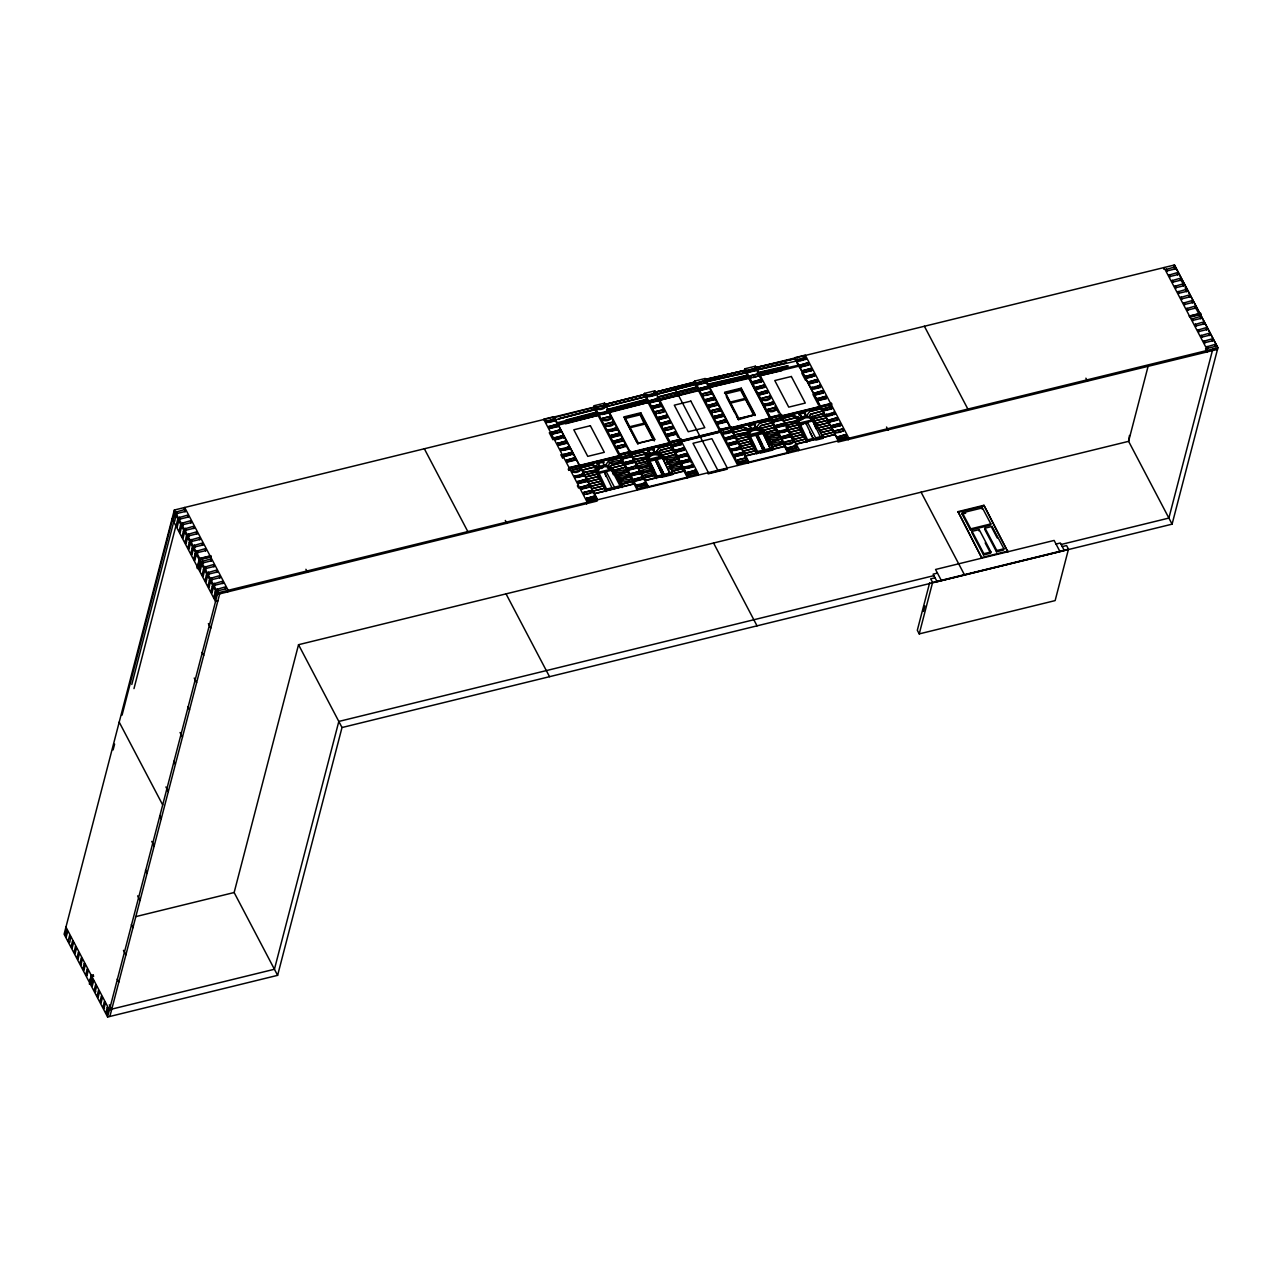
<?xml version="1.0" encoding="UTF-8"?>
<svg xmlns="http://www.w3.org/2000/svg" width="1282" height="1282" viewBox="0 0 1282 1282"><rect width="100%" height="100%" fill="white"/><g stroke="black" fill="none" stroke-linecap="round" stroke-linejoin="round"><path stroke-width="1.5" d="M1129.458 435.479L1128.609 441.328L1172.085 524.162L342.006 727.535L277.617 975.346L107.608 1017.011L64.1 934.193L174.32 510.028L594.912 406.971M606.098 490.846L596.659 472.866L596.899 469.725L583.118 472.593L596.819 470.061C607.764 455.671 620.039 476.231 622.315 486.551L622.042 487.593M672.633 473.939C670.47 463.507 658.355 442.611 647.234 457.113L633.532 459.629L647.314 456.761L647.073 459.901L656.512 477.882M648.548 459.244C649.013 453.043 658.115 452.065 661.672 456.168L661.4 457.225C658.195 453.716 651.224 453.828 648.804 458.155L648.948 459.293L661.672 456.168M807.083 441.601L797.644 423.621L797.885 420.48L784.103 423.364L797.805 420.833L798.67 419.182M113.104 749.922L114.611 744.121M122.078 715.1L172.397 519.723M131.806 684.46L173.663 521.966M133.985 688.61L175.842 526.117M174.224 521.389L173.278 519.563L174.624 514.338L175.586 516.165L174.801 521.245M176.531 511.919L184.287 509.643L185.137 511.855M177.493 513.729L176.628 511.518M69.212 942.494L68.25 940.668L69.613 935.443L70.574 937.27L69.789 942.35M179.464 517.495L187.22 515.236L188.085 517.447M180.425 519.322L179.576 517.111M184.287 509.05L184.688 507.48L210.248 556.18L199.88 558.712L199.479 560.875L199.559 559.93M182.397 523.088L190.153 520.829L191.018 523.04M183.358 524.915L182.509 522.703M185.345 528.681L193.101 526.405L193.951 528.633M186.291 530.508L185.441 528.296M77.064 957.43L78.41 952.206L79.372 954.032L78.01 959.257L77.641 957.301M188.278 534.274L196.034 531.998L196.883 534.225M189.223 536.1L188.374 533.873M191.21 539.866L198.966 537.591L199.816 539.818M80.958 964.849L82.304 959.625L81.359 957.798L79.997 963.022L81.535 964.705M192.172 541.693L191.306 539.466M194.143 545.459L201.899 543.183L202.748 545.395M195.104 547.27L194.239 545.058M85.862 974.208L87.224 968.984L88.186 970.811L86.823 976.035L86.439 974.064M197.075 551.036L204.832 548.776L205.697 550.988M198.037 552.863L197.172 550.651M91.102 975.554L89.5 984.175L91.102 975.554L93.394 974.993M197.46 568.663L199.896 559.321L211.29 556.516L210.857 555.699L199.463 558.487L197.027 567.83L199.752 568.102M89.676 982.861L91.519 975.794L65.959 927.094M199.479 560.282L197.636 567.349L172.076 518.665M90.109 983.695L91.951 976.612L93.73 976.179M217.844 600.938L215.552 601.498L198.069 568.182L200.312 559.545L210.681 556.997L228.18 590.313L227.763 591.867M91.262 984.496L92.624 979.272L93.586 981.083L92.224 986.323L91.839 984.352M202.476 561.324L210.232 559.064L211.081 561.276M203.437 563.151L202.572 560.939M95.156 991.899L96.519 986.675L95.557 984.848L94.195 990.089L95.733 991.771L94.772 989.944M205.408 566.916L213.165 564.641L214.03 566.868M206.37 568.743L205.521 566.516M210.681 556.997L210.889 558.087M97.128 995.665L98.49 990.441L99.451 992.268L98.089 997.492L97.704 995.537M208.341 572.509L216.097 570.234L216.962 572.461M209.303 574.336L208.453 572.109M100.06 1001.258L101.422 996.034L102.384 997.861L101.022 1003.085L100.637 1001.114M211.274 578.102L219.03 575.826L219.895 578.054M212.235 579.929L211.386 577.701M103.954 1008.678L105.316 1003.453L104.355 1001.627L103.009 1006.851L104.531 1008.533M214.222 583.695L221.978 581.419L222.828 583.63M215.168 585.505L214.318 583.294M217.155 589.271L224.911 587.012L225.76 589.223M107.576 1017.011L217.796 592.845L174.32 510.028M218.116 591.098L217.251 588.887M109.883 1016.45L219.687 593.854M277.617 975.346L234.141 892.528L298.53 644.702L341.829 727.182M545.972 420.704C547.366 420.945 542.414 425.64 553.632 418.829L554.481 421.041L553.632 418.829M548.808 426.682L556.564 424.422L557.414 426.634L549.77 428.508L548.808 426.682L556.564 424.422M549.77 428.508L548.904 426.297M551.741 432.274L559.497 430.015L560.346 432.226L552.702 434.101L551.741 432.274L559.497 430.015M552.702 434.101L551.837 431.89M561.372 438.284L555.635 439.694L554.673 437.867L562.429 435.608L563.295 437.819L562.429 435.608M555.635 439.694L554.785 437.483M557.606 443.46L565.362 441.184L566.227 443.412L558.567 445.287L557.606 443.46L565.362 441.184M558.567 445.287L557.718 443.059M560.651 448.652C562.029 448.892 557.093 453.588 568.295 446.777L569.16 449.004L563.423 450.399M570.186 455.062L564.433 456.472L563.487 454.645L571.243 452.37L572.092 454.597L571.243 452.37M564.433 456.472L563.583 454.245M569.16 449.004L568.295 446.777M566.42 460.238L574.176 457.962L575.025 460.174L567.381 462.049L566.42 460.238L574.176 457.962M567.381 462.049L566.516 459.837M568.295 469.597L568.791 467.674L580.201 464.885L580.538 466.055L580.201 464.885M568.727 470.414L568.791 467.674M569.272 470.206L569.657 468.731L619.895 456.424L619.462 455.591L569.224 467.898L543.664 419.214L554.032 416.682L597.508 499.499L597.108 501.054L217.395 594.415L173.919 511.582M571.916 470.125L579.576 468.25L571.916 470.125C571.628 474.709 583.422 471.824 579.576 468.25M574.849 475.718C576.243 475.942 571.307 480.638 582.509 473.827L583.358 476.055L582.509 473.827M669.797 442.979L620.216 455.206L637.699 488.522L637.298 490.077L593.806 407.259L594.223 405.689L604.591 403.157L630.151 451.841L619.783 454.389L619.382 456.552L618.95 455.719L619.35 454.148L630.76 451.36L630.263 453.876L630.584 452.658L648.067 485.974L647.666 487.529M579.272 466.568L579.592 465.366M579.704 467.401L580.025 466.183M596.531 407.179L604.191 405.304L596.531 407.179C596.242 411.778 608.037 408.894 604.191 405.304M577.685 481.695L585.441 479.42L586.291 481.647L578.647 483.522L577.685 481.695L585.441 479.42M578.647 483.522L577.781 481.295M599.463 412.772C600.857 413.012 595.922 417.708 607.123 410.897L607.972 413.125L602.236 414.519M580.618 487.288L588.374 485.013L589.223 487.24L581.579 489.115L580.618 487.288L588.374 485.013M581.579 489.115L580.714 486.888M604.191 404.711L604.591 403.157M602.396 418.365L610.056 416.49L602.396 418.365C602.123 422.964 613.918 420.063 610.056 416.49M583.663 492.48L591.306 490.605L583.663 492.48L584.512 494.692M592.524 464.981L599.591 467.193L592.524 464.981L580.65 467.898L592.621 464.645M607.972 413.125L607.123 410.897M593.758 467.337L597.797 468.587L593.758 467.337L581.884 470.254L593.854 466.985M605.344 423.957L612.988 422.082L605.344 423.957C605.056 428.557 616.85 425.656 612.988 422.082M586.483 498.458L594.239 496.198L595.104 498.41L587.444 500.284L586.483 498.458L594.239 496.198M586.643 503.938L587.14 502.031L569.657 468.731M587.444 500.284L586.595 498.073M597.396 464.485L596.611 461.584L597.396 464.485L598.357 463.443C599.495 469.068 606.322 468.331 602.989 462.305M596.226 472.048L584.352 474.949L596.322 471.696M596.499 471.455L605.921 491.551M596.467 473.555L596.739 472.513M608.277 429.55C609.655 429.774 604.719 434.486 615.921 427.675L616.786 429.887L615.921 427.675M591.306 490.605L592.172 492.817L591.21 491.006M597.604 468.779L598.902 467.289M598.261 473.298C597.364 466.488 607.444 464.581 611.258 469.132L598.534 472.257M598.806 474.356L599.079 473.314L604.431 472L612.347 488.65M603.742 462.065L603.502 462.978L602.7 460.094L603.742 462.065L597.636 463.555M611.113 435.527L618.869 433.268L619.719 435.479L612.059 437.354L611.113 435.527L618.869 433.268M612.059 437.354L611.21 435.143M605.328 465.462L608.742 460.687L620.616 457.786C628.18 464.965 590.329 464.34 621.85 460.126M604.431 472L605.985 476.519M598.822 467.642L606.354 465.462M608.742 460.687L620.616 457.786M614.046 441.12L621.802 438.845L622.651 441.072L614.991 442.947L614.046 441.12L621.802 438.845M605.937 472.609L606.21 471.568L611.802 470.19L620.007 485.798L614.399 487.176L614.126 488.218M608.021 465.767L609.976 463.042M614.991 442.947L614.142 440.72M610.152 466.472L612.78 468.908L622.219 486.904M611.21 465.398L623.084 462.482L611.21 465.398L610.056 466.824L606.258 465.815M624.222 416.826L623.981 417.708L640.551 413.653L654.493 440.223L654.733 439.341L640.776 412.772L624.222 416.826L637.939 444.277M617.075 446.312L624.735 444.437L617.075 446.312L617.94 448.54M612.251 467.962L624.318 464.837L623.084 462.482M611.802 470.19L613.357 474.709M612.443 467.738L624.318 464.837M607.011 489.964L599.079 473.314M612.604 469.613L612.876 468.555M620.216 455.206L619.815 456.761L579.929 466.536M622.379 456.985L630.135 454.725L630.984 456.937L623.324 458.812L622.379 456.985L630.135 454.725M624.735 444.437L625.584 446.665L624.622 444.838M623.324 458.812L622.475 456.6M625.312 462.578L633.068 460.318L633.917 462.53L626.273 464.405L625.312 462.578L633.068 460.318M626.273 464.405L625.408 462.193M644.061 394.936L644.461 393.382L654.83 390.85L680.389 439.534L680.518 441.569L720.388 431.794L719.955 430.976L680.085 440.736M625.552 467.177L613.581 470.446L625.552 467.177C633.116 474.372 595.265 473.747 626.786 469.533M630.359 452.931L630.76 451.36M640.776 412.772L640.359 414.358L647.795 428.541M646.785 394.872C648.163 395.112 643.227 399.808 654.429 392.997L655.294 395.209L649.541 396.619M628.244 468.17L636 465.911L636.85 468.122L629.206 469.997L628.244 468.17L636 465.911M628.02 471.888L616.049 475.141L628.02 471.888C635.584 479.083 597.732 478.442 629.254 474.244M629.206 469.997L628.34 467.786M649.605 400.849L657.362 398.59L658.227 400.801L650.567 402.676L649.605 400.849L657.362 398.59M630.488 476.583L618.517 479.837L630.488 476.583C638.051 483.779 600.2 483.154 631.722 478.939M631.177 473.763L638.933 471.488L639.798 473.715L632.138 475.59L631.177 473.763L638.933 471.488M644.301 423.829L640.135 414.839L625.408 418.445L629.75 426.73L644.493 423.108M650.567 402.676L649.718 400.465M632.138 475.59L631.289 473.362M655.294 395.209L654.429 392.997M655.535 394.375L695.581 383.927L695.261 381.94L654.429 392.404L654.83 390.85M636.096 463.988L647.971 461.087L636.096 463.988C637.491 472.673 664.573 456.424 637.33 466.344M632.955 481.295L620.985 484.548L632.955 481.295L634.093 483.987L594.223 493.762L634.189 483.635M652.554 406.442L660.31 404.183L661.159 406.394L653.5 408.269L652.554 406.442L660.31 404.183M634.109 479.356L641.865 477.08L642.731 479.308L635.071 481.183L634.109 479.356L641.865 477.08M653.5 408.269L652.65 406.057M635.071 481.183L634.221 478.955M638.564 468.699L650.439 465.783L638.564 468.699C639.958 477.369 667.041 461.119 639.798 471.039M642.939 452.017L650.006 454.229L642.939 452.017L631.065 454.934M644.173 454.373L648.211 455.639L644.173 454.373L632.298 457.289M655.583 411.65L663.243 409.775L655.583 411.65L656.432 413.862M637.154 484.548C638.532 484.788 633.596 489.484 644.798 482.673L645.663 484.9L639.926 486.295M641.032 473.395L652.907 470.478L641.032 473.395C642.426 482.08 669.508 465.831 642.266 475.75M647.811 451.52L647.025 448.62L647.811 451.52L648.772 450.479C649.91 456.104 656.737 455.366 653.403 449.341L654.028 454.036M646.641 459.084L634.766 461.985L646.737 458.732M646.881 460.591L647.154 459.549L656.336 478.587M658.419 417.628L666.175 415.352L667.025 417.579L659.381 419.454L658.419 417.628L666.175 415.352M648.019 455.815L649.317 454.325M643.5 478.09L655.374 475.189L643.5 478.09L644.638 480.798L684.508 471.023L683.37 468.331L671.399 471.584L683.37 468.331M659.381 419.454L658.515 417.227M653.772 470.061L649.221 461.392L649.493 460.35L654.846 459.036L662.762 475.686L654.846 459.036M652.875 448.043L653.115 447.13L654.157 449.101L653.179 450.206M645.663 484.9L644.798 482.673M663.243 409.775L664.092 411.987L663.131 410.16M661.352 423.22L669.108 420.945L669.957 423.172L662.313 425.047L661.352 423.22L669.108 420.945M662.313 425.047L661.448 422.82M654.621 452.834L656.769 452.514M659.156 447.722L655.647 452.85L659.156 447.722L671.031 444.822L672.265 447.162L660.294 450.431L658.355 453.139L660.39 450.078L672.265 447.162M664.38 428.412L672.04 426.537L664.38 428.412L665.246 430.64M656.672 452.85L660.47 453.86L661.624 452.434L673.499 449.517L674.733 451.873L662.762 455.126M663.195 455.943L662.105 454.437M667.217 434.406L674.973 432.13L675.838 434.342L668.178 436.217L667.217 434.406L674.973 432.13M662.217 457.225L670.149 473.891L662.217 457.225L656.624 458.603L664.541 475.253L660.903 468.315M662.858 454.773L674.733 451.873M657.426 477L649.493 460.35M663.018 456.648L663.291 455.591M668.178 436.217L667.329 434.005M644.461 393.382L670.021 442.066L669.621 444.229L669.605 441.841L680.998 439.053L681.03 441.441L680.998 439.053M672.04 426.537L672.906 428.765L671.944 426.938M669.621 444.229L670.037 442.675L681.431 439.87M670.454 442.899L670.053 444.453L687.537 477.769L687.953 476.215L670.454 442.899L680.822 440.351L698.321 473.667L697.905 475.221L695.132 469.933M671.031 444.822L659.06 448.075M672.617 444.678L680.373 442.418L681.239 444.63L673.579 446.505L672.617 444.678L680.373 442.418M673.579 446.505L672.73 444.293M673.499 449.517L661.528 452.77M675.55 450.27L683.306 448.011L684.171 450.222L676.511 452.097L675.55 450.27L683.306 448.011M731.285 429.133L731.253 426.746L719.843 429.534L719.875 431.922L720.276 429.758L730.644 427.227L705.084 378.527L694.716 381.075L694.299 382.629L737.791 465.462L738.192 463.892L720.708 430.592L731.077 428.044L748.56 461.36L748.159 462.914M675.967 454.229L663.996 457.482L675.967 454.229C683.53 461.408 645.679 460.783 677.2 456.568M676.511 452.097L675.662 449.886M680.518 441.569L680.822 440.351M672.73 473.587L672.457 474.628L661.704 477.273M696.927 382.949L704.683 380.69L705.533 382.901L697.873 384.776L696.927 382.949L704.683 380.69M678.482 455.863L686.239 453.588L687.104 455.815L679.444 457.69L678.482 455.863L686.239 453.588M678.434 458.924L666.464 462.177L678.434 458.924C685.998 466.119 648.147 465.478 679.668 461.28M697.873 384.776L697.023 382.565M679.444 457.69L678.595 455.463M699.86 388.542L707.616 386.283L708.465 388.494L700.821 390.369L699.86 388.542L707.616 386.283M680.902 463.619L668.932 466.888L680.902 463.619C688.466 470.815 650.615 470.19 682.136 465.975M681.431 461.456L689.187 459.18L690.037 461.408L682.377 463.283L681.431 461.456L689.187 459.18M700.821 390.369L699.956 388.158M682.377 463.283L681.527 461.055M704.667 380.097L705.084 378.527M702.889 393.75L710.548 391.875L702.889 393.75L703.754 395.962M684.46 466.648C685.854 466.888 680.918 471.584 692.12 464.773L692.969 467.001L687.232 468.395M705.725 399.728L713.481 397.452L714.346 399.68L706.686 401.554L705.725 399.728L713.481 397.452M687.296 472.625L695.052 470.366L695.902 472.577L688.258 474.452L687.296 472.625L695.052 470.366M706.686 401.554L705.821 399.327M688.258 474.452L687.392 472.241M692.969 467.001L692.12 464.773M708.658 405.32L716.414 403.045L717.279 405.272L709.619 407.147L708.658 405.32L716.414 403.045M710.548 391.875L711.398 394.087L710.452 392.26M709.619 407.147L708.77 404.92M711.702 410.512L719.346 408.637L711.702 410.512L712.552 412.74M714.539 416.506L722.295 414.23L723.144 416.442L715.484 418.317L714.539 416.506L722.295 414.23M715.484 418.317L714.635 416.105M714.475 412.259L720.212 410.865L719.346 408.637M717.471 422.082L725.227 419.823L726.077 422.034L718.417 423.909L717.471 422.082L725.227 419.823M718.417 423.909L717.567 421.698M720.708 430.592L720.292 432.146L682.328 441.457M722.968 431.986C724.346 432.21 719.41 436.906 730.628 430.111L731.477 432.322L725.74 433.733M725.804 437.963L733.56 435.688L734.41 437.915L726.766 439.79L725.804 437.963L733.56 435.688M726.766 439.79L725.9 437.563M781.523 416.826L781.491 414.439L770.097 417.227L770.113 419.615L770.514 417.451L780.882 414.919L755.322 366.219L744.954 368.767L744.554 370.322L779.712 437.29M730.852 428.3L731.253 426.746M740.852 389.744L741.268 388.158L724.699 392.212L738.432 419.663L755.21 414.727L741.268 388.158M731.477 432.322L730.628 430.111M747.166 370.642L754.922 368.383L755.771 370.594L748.127 372.469L747.166 370.642L754.922 368.383M728.737 443.556L736.493 441.28L737.342 443.508L729.698 445.383L728.737 443.556L736.493 441.28M748.127 372.469L747.262 370.258M729.698 445.383L728.833 443.155M760.402 453.091L772.95 450.014L773.222 448.972C770.53 438.652 759.377 418.493 747.807 432.13L734.025 435.015L747.727 432.483L753.111 428.525M750.21 375.85L757.854 373.975L750.21 375.85L751.06 378.062M731.766 448.748C733.16 448.988 728.224 453.684 739.426 446.873L740.275 449.085L734.538 450.495M735.339 437.018L747.566 434.197L735.339 437.018L734.105 434.662M795.737 360.659L794.616 358.688L754.922 367.774L755.322 366.219M736.589 439.373L748.464 436.457L736.589 439.373L737.823 441.729L749.698 438.813L737.727 442.066M753.031 381.828L760.787 379.552L761.652 381.78L753.992 383.655L753.031 381.828L760.787 379.552M734.602 454.725L742.358 452.466L743.223 454.677L735.564 456.552L734.602 454.725L742.358 452.466M753.992 383.655L753.143 381.427M735.564 456.552L734.714 454.341M743.432 427.403L750.499 429.598L743.432 427.403L731.557 430.319L743.512 427.05M740.275 449.085L739.426 446.873M740.291 446.424L752.165 443.508L740.291 446.424L739.057 444.069L750.932 441.168L738.961 444.421M744.666 429.758L748.704 431.008L744.666 429.758L732.791 432.659L744.762 429.406M757.854 373.975L758.72 376.187L757.758 374.36M755.979 387.42L763.735 385.145L764.585 387.372L756.925 389.247L755.979 387.42L763.735 385.145M737.647 459.934L745.291 458.059L737.647 459.934C737.358 464.533 749.153 461.632 745.291 458.059M741.525 448.78L753.399 445.864L741.525 448.78L742.759 451.12L754.633 448.219L742.663 451.472M756.925 389.247L756.076 387.02M749.217 426.666L748.416 423.781L749.217 426.666L750.178 425.64C751.3 431.265 758.143 430.512 754.794 424.502L755.418 429.198M747.727 432.483L747.566 435.271L757.005 453.267M747.374 435.976L747.646 434.935L756.829 453.972M758.912 393.013L766.668 390.738L767.517 392.965L759.857 394.84L758.912 393.013L766.668 390.738M759.857 394.84L759.008 392.613M755.178 447.178L749.714 436.777L749.986 435.736L755.595 434.358L763.511 451.008L755.595 434.358M761.941 398.205L769.601 396.33L761.941 398.205C761.652 402.804 773.447 399.904 769.601 396.33M755.306 425.175L754.521 422.291L754.585 425.352M756.236 427.884L759.649 423.108L771.524 420.192L772.758 422.547L760.787 425.8L758.848 428.525L760.883 425.464L772.758 422.547M755.114 428.22L757.261 427.884M759.649 423.108L771.524 420.192M764.873 403.798C766.267 404.022 761.332 408.734 772.533 401.923L773.383 404.134L767.646 405.545M761.652 443.636L757.101 434.967L757.374 433.925L762.71 432.611L770.626 449.261L762.71 432.611M757.165 428.236L760.963 429.246L762.117 427.803L773.991 424.903L775.225 427.243L763.255 430.512M756.428 433.941L761.893 432.595L762.165 431.553C758.864 427.435 748.944 428.412 749.441 434.662L762.165 431.553M773.126 449.309L762.598 429.823M767.822 409.391L775.466 407.516L767.822 409.391C767.533 413.974 779.328 411.089 775.466 407.516M763.351 430.159L775.225 427.243M757.918 452.386L749.986 435.736M763.511 432.034L763.784 430.976M773.383 404.134L772.533 401.923M770.113 419.615L770.53 418.044L781.924 415.256M770.642 419.486L770.947 418.269L781.315 415.737L798.814 449.053L798.398 450.607M757.374 433.925L765.29 450.575L763.463 447.114M773.11 420.063L780.866 417.788L781.716 420.015L774.072 421.89L773.11 420.063L780.866 417.788M774.072 421.89L773.206 419.663M773.991 424.903L762.021 428.156M776.043 425.656L783.799 423.38L784.664 425.608L777.004 427.483L776.043 425.656L783.799 423.38M776.459 429.598L764.489 432.851L776.459 429.598C784.023 436.793 746.172 436.168 777.693 431.954M777.004 427.483L776.155 425.255M781.315 415.737L780.914 417.291L820.784 407.532M797.196 359.152C798.59 359.393 793.654 364.088 804.856 357.277L805.705 359.505L804.856 357.277M779.087 430.848C780.466 431.089 775.53 435.784 786.731 428.973L787.597 431.185L786.731 428.973M778.927 434.31L766.957 437.563L778.927 434.31C786.491 441.489 748.64 440.864 780.161 436.649M800.032 365.146L807.788 362.87L808.638 365.082L800.994 366.956L800.032 365.146L807.788 362.87M781.395 439.005L769.424 442.258L781.395 439.005C788.959 446.2 751.108 445.559 782.629 441.361M781.908 436.825L789.664 434.566L790.529 436.777L782.869 438.652L781.908 436.825L789.664 434.566M800.994 366.956L800.128 364.745M782.869 438.652L782.02 436.441M783.863 443.7L771.892 446.969L783.863 443.7L785.001 446.408L745.13 456.168M802.965 370.722L810.721 368.463L811.586 370.674L803.926 372.549L802.965 370.722L810.721 368.463M784.953 442.034L792.613 440.159L784.953 442.034C784.664 446.633 796.459 443.732 792.613 440.159M803.926 372.549L803.077 370.338M793.51 415.753L800.577 417.948L793.51 415.753L781.635 418.653L793.59 415.4M794.744 418.092L798.782 419.358L794.744 418.092L782.869 421.009L794.824 417.756M812.596 376.732L806.859 378.142L805.897 376.315L813.653 374.056L814.519 376.267L813.653 374.056M787.789 448.011L795.545 445.751L796.394 447.963L788.75 449.838L787.789 448.011L795.545 445.751M806.859 378.142L806.009 375.93M770.947 418.269L788.43 451.585L788.029 453.139L784.328 446.104M788.75 449.838L787.885 447.626M797.212 422.804L785.337 425.704L797.292 422.451M797.468 422.211L806.907 442.306M799.295 415.015L798.494 412.115L799.295 415.015L800.256 413.974C801.747 421.233 808.509 414.839 812.227 419.887L811.955 420.945L811.041 420.047M797.452 424.326L797.725 423.268M808.83 381.908L816.586 379.648L817.451 381.86L809.791 383.735L808.83 381.908L816.586 379.648M815.865 440.111L823.028 438.364L823.3 437.306L813.846 419.326L807.323 416.233L803.285 416.522L799.792 418.397L803.189 416.874M799.231 424.054C797.34 417.243 809.15 419.486 804.872 412.852L805.497 417.531M809.791 383.735L808.942 381.523M809.952 432.419L813.589 439.357L805.673 422.691L800.064 424.07L799.792 425.127L803.526 424.198M811.875 387.1C813.253 387.34 808.317 392.036 819.535 385.225L820.384 387.452L814.647 388.863M805.384 413.525L804.599 410.625L804.647 413.701M806.298 416.217L809.727 411.458L821.602 408.541L809.727 411.458M805.4 423.749L805.673 422.691M805.192 416.554L807.323 416.233M814.711 393.093L822.467 390.818L823.316 393.045L815.673 394.92L814.711 393.093L822.467 390.818M807.179 423.316L807.452 422.259L812.788 420.961L820.704 437.611M815.673 394.92L814.807 392.693M810.865 414.15L822.836 410.897L810.865 414.15L808.91 416.874L810.961 413.798M820.384 387.452L819.535 385.225M812.099 416.506L824.07 413.237L811.041 417.579L807.243 416.57M823.204 437.659L812.676 418.172M817.644 398.686L825.4 396.41L826.249 398.622L818.605 400.513L817.644 398.686L825.4 396.41M813.429 418.509L825.304 415.592L813.333 418.845M812.788 420.961L816.153 428.941M807.981 440.72L800.064 424.07M818.605 400.513L817.74 398.285M813.846 419.326L813.573 420.368L812.403 419.214M820.127 407.564L820.448 406.346M820.56 408.381L820.881 407.179M823.044 408.958L830.8 406.698L831.649 408.91L824.006 410.785L823.044 408.958L830.8 406.698M824.006 410.785L823.14 408.573M826.073 414.166C827.467 414.39 822.531 419.102 833.733 412.291L834.582 414.503L833.733 412.291M830.928 405.24L831.425 403.333L820.015 406.122L820.368 407.307M830.864 406.122L831.249 404.631L781.01 416.954M831.361 406.074L831.425 403.333M828.909 420.143L836.665 417.868L837.531 420.095L829.871 421.97L828.909 420.143L836.665 417.868M829.871 421.97L829.005 419.743M831.842 425.736L839.598 423.461L840.463 425.688L832.803 427.563L831.842 425.736L839.598 423.461M832.803 427.563L831.954 425.336M834.886 430.928L842.53 429.053L834.886 430.928L835.736 433.156M837.723 436.922L845.479 434.646L846.328 436.858L838.668 438.732L837.723 436.922L845.479 434.646M838.668 438.732L837.819 436.521M780.578 416.121L830.816 403.814L805.256 355.13L794.888 357.662L838.364 440.495L837.963 442.05L1217.483 349.393M842.53 429.053L843.396 431.281L842.434 429.454M848.235 439.854L848.732 437.947L831.249 404.631M929.69 582.653L917.319 630.279L919.226 633.901L1055.134 600.601L1068.483 549.177L1066.592 545.555L1062.249 546.613M923.425 611.45L924.883 605.857M919.226 633.901L932.591 582.461L930.684 578.855L935.027 577.781M957.991 511.646L981.868 558.135L957.991 511.646L983.935 505.284L1007.812 551.789L983.935 505.284M962.045 514.066L962.381 512.816L982.429 507.896L990.842 523.921L990.521 525.171L970.458 530.075L962.045 514.066L965.699 513.169M970.458 530.075L970.778 528.825L962.381 512.816M972.109 531.341L971.788 532.607L983.518 554.962L990.601 553.231L990.938 551.965L979.192 529.61L972.109 531.341L983.839 553.712L983.518 554.962M982.108 509.162L982.429 507.896M978.871 530.86L979.192 529.61M985.073 528.168L984.752 529.418L996.499 551.789L1003.582 550.042L1003.902 548.792L992.156 526.437L985.073 528.168L996.819 550.523L996.499 551.789M992.156 526.437L991.835 527.687L997.252 538.007M1163.639 269.108L1164.04 267.553L1189.6 316.237L1199.968 313.689M1166.251 269.428L1174.008 267.169L1174.873 269.38M1167.213 271.255L1166.364 269.044M1169.184 275.021L1176.94 272.745L1177.805 274.973M1170.146 276.848L1169.296 274.62M1148.239 365.755L1128.593 441.345L298.53 644.702M1174.008 266.56L1174.408 265.005L754.954 367.774M1172.133 280.614L1179.889 278.338L1180.738 280.566M1173.078 282.441L1172.229 280.213M1175.065 286.207L1182.821 283.931L1183.671 286.158M1176.027 288.033L1175.161 285.806M1177.998 291.783L1185.754 289.524L1186.603 291.735M1178.959 293.61L1178.094 291.399M1180.93 297.376L1188.686 295.116L1189.536 297.328M1181.892 299.203L1181.026 296.991M1183.863 302.969L1191.619 300.709L1192.484 302.921M1184.824 304.796L1183.975 302.584M1186.795 308.561L1194.552 306.286L1195.417 308.513M1187.757 310.388L1186.908 308.161M1192.196 318.849L1199.952 316.574L1200.817 318.801M1193.157 320.676L1192.308 318.449M1195.128 324.442L1202.885 322.167L1203.75 324.378M1196.09 326.253L1195.241 324.042M1200 316.077L1200.401 314.523L1190.033 317.055L1207.532 350.371L1207.115 351.925L1205.529 348.88M1201.026 314.042L1189.616 316.83L1189.183 316.013L1200.577 313.209L1200.096 315.725M1198.077 330.019L1205.817 327.759L1206.683 329.971M1199.023 331.846L1198.173 329.634M1201.01 335.612L1208.766 333.352L1209.615 335.564M1201.955 337.438L1201.106 335.227M1203.942 341.204L1211.698 338.945L1212.548 341.156M1204.904 343.031L1204.038 340.82M1206.875 346.797L1214.631 344.521L1215.48 346.749M1207.836 348.624L1206.971 346.396M1212.804 349.057L1168.88 518.072L1061.127 544.481M1172.085 524.162L1217.9 347.807L1174.424 264.989L1217.9 347.807L217.796 592.845M749.297 433.524C751.717 429.214 758.688 429.085 761.893 432.595M661.624 452.434L660.47 453.86L662.009 454.79M762.117 427.803L760.963 429.246L762.502 430.175M812.195 416.153L811.041 417.579L812.58 418.509M798.59 419.535L799.888 418.06M649.237 454.677L652.634 453.155M800.946 419.951L803.622 418.749M601.194 468.491L602.652 467.994M1056.015 544.049L1060.358 542.991L1064.332 550.555L937.126 581.724L933.12 574.16L937.446 573.102M553.76 417.692L594.608 407.227L597.957 413.685L598.069 415.352L565.634 423.797M645.022 394.263L604.175 404.727L645.022 394.263L645.343 396.266M654.429 392.404L695.261 381.94M558.68 418.669L594.928 409.23M558.792 418.893L595.04 409.439M605.28 406.715L646.192 396.571L646.849 399.151L606.803 409.599M554.978 419.887L595.777 409.535M646.192 396.571L605.392 406.923M696.447 384.247L655.647 394.584L695.693 384.151L697.104 386.827L657.057 397.26L697.312 387.212L698.626 388.398L698.722 390.048L658.676 400.497L658.579 398.846L698.626 388.398M565.923 420.063L596.434 412.115M596.643 412.516L556.596 422.948L558.007 425.784M557.91 424.134L597.957 413.685M648.372 400.721L647.057 399.551L607.011 410L608.325 411.169L648.372 400.721L687.713 477.112L647.843 486.888L645.439 482.32M610.328 412.323L648.484 402.388L608.597 412.147L643.74 479.099M604.591 404.599L646.208 394.407M653.98 392.516L695.693 382.292M704.459 380.145L746.076 369.953M646.673 395.273L654.333 393.398M545.876 421.105L553.52 419.23M797.1 359.553L804.759 357.678M597.492 409.006L605.152 407.131M647.731 396.699L655.39 394.824M697.985 384.392L705.629 382.517M748.223 372.084L755.883 370.21M546.933 422.531L554.577 420.656M798.157 360.979L805.817 359.104M177.589 513.345L185.249 511.47M548.744 422.451L552.574 421.522M799.968 360.899L803.798 359.97M1167.309 270.855L1174.969 268.98M599.367 413.173L607.027 411.298M709.09 387.533L748.8 378.43L747.374 375.61L707.68 384.696L709.09 387.533L748.976 377.757L788.206 452.498L748.319 462.257M598.069 415.352L558.183 425.111L597.428 499.852M600.425 414.599L608.085 412.724M650.679 402.292L658.323 400.417M658.676 400.497L698.546 390.722M700.917 389.984L708.577 388.109M751.156 377.661L758.816 375.786M752.967 377.597L756.797 376.652M549.866 428.124L557.526 426.249M801.09 366.572L808.75 364.697M180.522 518.938L188.182 517.063M1170.258 276.447L1177.902 274.572M603.357 420.192L611.017 418.317M653.612 407.884L661.256 406.009M703.85 395.561L711.51 393.686M754.104 383.254L761.748 381.379M705.661 395.497L709.491 394.552M552.798 433.717L560.458 431.842M804.022 372.165L811.682 370.29M183.47 524.53L191.114 522.655M1173.19 282.04L1180.834 280.165M724.474 393.093L741.028 389.039L754.986 415.608M554.673 437.867L562.333 435.992M805.897 376.315L813.557 374.44M606.29 425.784L613.95 423.909M656.544 413.477L664.188 411.602M706.783 401.154L714.443 399.279M757.037 388.847L764.681 386.972M658.355 413.397L662.185 412.451M555.731 439.293L563.391 437.418M806.971 377.757L814.615 375.882M186.403 530.107L194.047 528.232M1176.123 287.633L1183.767 285.758M608.165 429.935L615.825 428.06M609.238 431.377L616.882 429.502M659.477 419.054L667.137 417.179M709.715 406.747L717.375 404.872M759.97 394.439L767.614 392.564M611.049 431.297L614.863 430.351M558.664 444.886L566.323 443.011M809.904 383.334L817.547 381.459M189.335 535.7L196.979 533.825M1179.055 293.225L1186.715 291.351M560.538 449.053L568.198 447.178M811.778 387.501L819.422 385.626M612.171 436.954L619.815 435.079M662.409 424.646L670.069 422.772M712.664 412.339L720.308 410.464M762.902 400.032L770.562 398.157M561.612 450.479L569.256 448.604M812.836 388.927L820.48 387.052M192.268 541.292L199.928 539.418M1181.988 298.818L1189.648 296.943M764.777 404.183L772.437 402.308M563.487 454.645L571.131 452.77M615.104 442.546L622.748 440.671M665.342 430.239L673.002 428.364M715.596 417.932L723.24 416.057M765.835 405.625L773.495 403.75M667.153 430.159L670.983 429.23M564.545 456.072L572.189 454.197M815.769 394.519L823.429 392.645M195.201 546.885L202.86 545.01M1184.921 304.411L1192.581 302.536M618.036 448.139L625.696 446.264M668.275 435.832L675.935 433.957M718.529 423.525L726.173 421.65M768.767 411.218L776.427 409.343M638.164 443.396L654.733 439.341M738.656 418.781L755.21 414.727M619.847 448.059L623.677 447.13M567.477 461.664L575.137 459.789M818.701 400.112L826.361 398.237M198.133 552.478L205.793 550.603M1187.853 309.988L1195.513 308.113M670.021 442.066L680.389 439.534M669.877 442.627L630.007 452.402L630.44 453.219L670.31 443.46L669.605 441.841M730.5 427.787L770.37 418.012M631.193 452.177L619.783 454.982L619.35 454.148M731.685 427.563L720.276 430.367L719.843 429.534M732.31 427.659L770.274 418.365M579.496 465.703L619.382 455.943M719.859 431.313L679.989 441.088L680.422 441.921M730.932 428.605L770.803 418.829L770.097 417.227M780.482 416.474L820.352 406.698M569.224 468.507L580.634 465.703M630.343 453.572L649.83 448.796M653.131 447.995L670.23 443.796M730.836 428.957L770.706 419.182M820.448 406.955L831.858 404.15M643.035 451.681L631.161 454.581L632.395 456.937L644.269 454.036M648.051 450.591L654.157 449.101M722.872 432.371L730.516 430.496M749.457 425.752L755.547 424.262M799.535 414.086L805.625 412.596M623.437 458.427L631.081 456.552M673.675 446.12L681.335 444.245M723.929 433.797L731.573 431.922M774.168 421.49L781.828 419.615M572.878 471.952L580.522 470.077M824.102 410.4L831.762 408.525M203.534 562.75L211.193 560.875M1193.254 320.276L1200.913 318.401M651.625 454.068L654.189 453.427M753.015 429.214L755.579 428.589M601.21 467.017L603.774 466.392M803.093 417.563L805.657 416.938M198.069 568.182L199.848 567.75M574.753 476.103L582.397 474.228M825.977 414.551L833.637 412.676M626.369 464.02L634.029 462.145M676.608 451.697L684.268 449.822M726.862 439.389L734.522 437.515M777.1 427.082L784.76 425.207M575.81 477.529L583.47 475.654M827.034 415.977L834.694 414.102M206.466 568.343L214.126 566.468M577.621 477.465L581.451 476.519M799.503 423.012L812.227 419.887M828.845 415.913L832.675 414.967M1196.202 325.868L1203.846 323.993M749.169 435.72L752.79 434.822M649.221 461.392L654.573 460.094M656.352 459.645L661.945 458.283M749.714 436.777L755.322 435.399M757.101 434.967L762.437 433.653M778.975 431.249L786.635 429.374M629.302 469.597L636.962 467.722M679.556 457.289L687.2 455.414M729.795 444.982L737.454 443.107M780.033 432.675L787.693 430.8M781.86 432.595L785.674 431.665M578.743 483.122L586.403 481.247M829.967 421.57L837.627 419.695M209.399 573.935L217.059 572.06M1199.135 331.461L1206.779 329.586M731.669 449.149L739.329 447.274M790.353 434.758L802.228 431.858L790.273 435.111M632.234 475.189L639.894 473.314M682.489 462.882L690.133 461.007M732.727 450.575L740.387 448.7M782.982 438.268L790.625 436.393M581.675 488.714L589.335 486.84M832.899 427.162L840.559 425.287M791.507 437.466L803.461 434.213L791.587 437.114L792.821 439.47L804.711 436.553L792.741 439.822M212.347 579.528L219.991 577.653M1202.067 337.054L1209.711 335.179M684.364 467.049L692.008 465.174M743.897 453.828L755.867 450.559L743.993 453.475L745.227 455.831L785.097 446.056M635.167 480.782L642.827 478.907M685.421 468.475L693.081 466.6M735.66 456.168L743.32 454.293M785.914 443.86L793.558 441.986M794.055 441.825L805.945 438.909L793.975 442.162M657.698 475.959L663.034 474.644M664.813 474.212L670.422 472.834M758.191 451.328L763.784 449.966M765.562 449.517L770.899 448.219M584.608 494.307L592.268 492.432M835.848 432.755L843.492 430.88M607.283 488.923L612.62 487.609M808.253 439.678L813.862 438.3M820.977 436.553L815.64 437.867L807.452 422.259M215.28 585.121L222.924 583.246M586.419 494.227L590.249 493.298M837.659 432.675L841.473 431.746M1205 342.631L1212.66 340.756M644.734 480.446L684.604 470.67M795.289 444.165L835.175 434.406L795.209 444.517M637.042 484.949L644.702 483.074M638.115 486.375L645.759 484.5M688.354 474.068L696.014 472.193M738.592 461.76L746.252 459.885M788.847 449.437L796.507 447.562M587.557 499.9L595.201 498.025M838.781 438.348L846.424 436.473M218.212 590.714L225.872 588.839M1207.932 348.223L1215.592 346.348M637.699 488.522L648.067 485.974M687.953 476.215L698.321 473.667M738.192 463.892L748.56 461.36M788.43 451.585L798.814 449.053M587.14 502.031L597.508 499.499M838.364 440.495L848.732 437.947M708.225 473.362L727.102 468.731M957.814 512.335L983.759 505.973M970.778 528.825L990.842 523.921M983.839 553.712L990.938 551.965M996.819 550.523L1003.902 548.792M982.044 557.446L1007.989 551.1M933.921 575.634L338.817 721.446L274.428 969.256L110.54 1009.415M932.591 582.461L1068.483 549.177M135.604 916.662L234.141 892.528M91.519 975.794L93.298 975.346M795.417 358.672L755.707 367.758L756.027 369.761L786.283 362.822M705.629 379.424L745.339 370.322L745.659 372.325L705.949 381.411L704.844 379.44L745.339 370.322M756.14 369.969L786.395 363.03M797.244 363.543L796.587 360.979L756.877 370.065L757.55 372.645L787.789 365.707M706.815 381.732L746.509 372.629L747.166 375.209L707.472 384.296L706.062 381.619L746.509 372.629M787.997 366.107L757.758 373.046L759.056 374.216L798.766 365.13L798.862 366.78M708.994 385.882L748.688 376.78M781.86 370.674L759.168 375.882L799.039 366.107L838.284 440.832M607.412 468.026L608.854 468.555M797.452 363.944L798.766 365.13M800.032 414.839L802.933 418.156M749.954 426.489L752.855 429.823M648.548 451.328L651.464 454.661M598.133 464.292L601.05 467.626M1181.331 280.518L1183.158 284.011M1185.145 287.777L1187.004 291.318M1195.369 307.231L1199.071 314.314M1085.902 378.19L1087.489 381.235M1059.829 551.292L1054.124 540.443L935.556 569.48L941.26 580.345M924.386 326.253L967.878 409.086M985.185 542.911L989.704 551.5M921.085 492.176L964.561 575.009M886.519 427.034L888.122 430.079M807.692 363.271L808.638 365.082M810.625 368.847L811.586 370.674M816.49 380.033L817.451 381.86M822.355 391.218L823.316 393.045M825.304 396.811L826.249 398.622M830.688 407.083L831.649 408.91M836.569 418.269L837.531 420.095M839.502 423.861L840.463 425.688M845.367 435.047L846.328 436.858M801.875 373.318L805.577 380.369M812.98 394.471L818.541 405.048M799.167 427.595L803.461 435.768M759.569 376.62L761.412 380.161M774.921 405.881L778.623 412.932M786.122 427.21L792.036 438.492M754.826 368.767L755.771 370.594M760.691 379.953L761.652 381.78M763.623 385.545L764.585 387.372M769.488 396.731L770.45 398.542M775.37 407.9L776.331 409.727M783.703 423.781L784.664 425.608M789.568 434.951L790.529 436.777M792.5 440.543L793.462 442.37M795.433 446.136L796.394 447.963M744.954 368.767L770.514 417.451M741.781 391.507L749.217 405.689M752.021 410.993L753.88 414.551M751.669 444.149L753.383 447.418M726.333 396.635L734.714 412.58M736.573 416.121L738.432 419.663M705.693 381.058L708.241 385.914M710.02 389.295L729.474 426.361M732.567 432.258L740.387 447.13M742.759 451.649L747.534 460.735M704.571 381.075L705.533 382.901M707.504 386.667L708.465 388.494M713.385 397.853L714.346 399.68M716.317 403.445L717.279 405.272M719.25 409.038L720.212 410.865M722.183 414.631L723.144 416.442M725.115 420.208L726.077 422.034M733.448 436.088L734.41 437.915M736.397 441.681L737.342 443.508M745.195 458.443L746.156 460.27M694.716 381.075L720.276 429.758M694.475 381.956L698.722 390.048M675.293 389.263L717.856 470.334M659.605 402.26L662.762 408.269M676.287 434.037L678.13 437.563M687.729 455.847L691.463 462.946M657.265 398.974L658.227 400.801M660.198 404.567L661.159 406.394M666.063 415.753L667.025 417.579M669.012 421.345L669.957 423.172M674.877 432.531L675.838 434.342M680.277 442.803L681.239 444.63M683.21 448.396L684.171 450.222M686.142 453.988L687.104 455.815M689.075 459.581L690.037 461.408M644.221 394.295L647.634 400.769M647.779 402.019L668.194 440.912M713.561 543.007L757.037 625.856M651.528 435.624L654.317 440.928M650.327 467.145L654.621 475.318M624.911 419.486L637.01 442.514M604.078 405.705L605.04 407.532M609.96 416.874L610.905 418.701M612.892 422.467L613.854 424.294M618.757 433.653L619.719 435.479M621.69 439.245L622.651 441.072M630.023 455.11L630.984 456.937M632.955 460.703L633.917 462.53M635.904 466.295L636.85 468.122M638.837 471.888L639.798 473.715M641.769 477.481L642.731 479.308M594.223 405.689L619.783 454.389M606.21 471.568L614.399 487.176M556.452 424.807L557.414 426.634M559.401 430.399L560.346 432.226M565.266 441.585L566.227 443.412M574.064 458.363L575.025 460.174M579.464 468.635L580.425 470.462M585.345 479.821L586.291 481.647M588.278 485.413L589.223 487.24M594.143 496.583L595.104 498.41M577.365 485.75L578.599 488.105M549.273 432.739L552.975 439.806M560.795 454.725L562.654 458.251M505.3 520.444L506.903 523.489M506.037 593.854L549.529 676.688M424.342 448.764L467.834 531.597M305.917 569.288L307.52 572.333M199.463 558.487L199.896 559.321M208.373 623.597L210.761 628.164M202.091 652.346L203.694 655.39M194.223 678.05L196.611 682.617M187.941 706.799L189.544 709.843M180.073 732.503L182.477 737.07M173.791 761.268L175.394 764.296M165.923 786.972L168.327 791.539M119.194 722.103L162.702 804.92M159.641 815.721L161.244 818.765M151.773 841.425L154.177 845.992M145.507 870.174L147.093 873.218M137.623 895.878L140.026 900.445M131.357 924.626L132.943 927.671M123.473 950.347L125.876 954.914M117.207 979.095L118.793 982.14M109.323 1004.8L111.726 1009.367L109.451 1009.928L91.951 976.612M555.731 419.983L556.388 422.563M554.545 417.676L554.866 419.663M608.325 411.169L608.421 412.82M66.68 929.851L65.318 935.075L66.279 936.902L67.642 931.677L66.68 929.851M177.573 519.931L176.211 525.155L177.172 526.982L178.519 521.758L177.573 519.931M72.545 941.036L71.183 946.26L72.145 948.087L73.507 942.847L72.545 941.036M180.506 525.524L179.143 530.748L180.105 532.575L181.451 527.335L180.506 525.524M75.478 946.613L74.132 951.853L75.077 953.664L76.439 948.44L75.478 946.613M183.438 531.101L182.076 536.341L183.038 538.152L184.4 532.927L183.438 531.101M186.371 536.693L185.009 541.917L185.97 543.744L187.332 538.52L186.371 536.693M189.303 542.286L187.941 547.51L188.903 549.337L190.265 544.113L189.303 542.286M84.291 963.391L82.929 968.615L83.891 970.442L85.253 965.218L84.291 963.391M192.236 547.879L190.89 553.103L191.835 554.93L193.197 549.706L192.236 547.879M195.168 553.471L193.822 558.696L194.768 560.522L196.13 555.298L195.168 553.471M200.569 563.743L199.223 568.984L200.168 570.794L201.53 565.57L200.569 563.743M203.501 569.336L202.155 574.56L203.117 576.387L204.463 571.163L203.501 569.336M206.45 574.929L205.088 580.153L206.049 581.98L207.396 576.756L206.45 574.929M209.383 580.522L208.021 585.746L208.982 587.573L210.344 582.348L209.383 580.522M212.315 586.114L210.953 591.339L211.915 593.165L213.277 587.941L212.315 586.114M107.303 1007.219L105.941 1012.443L106.903 1014.27L108.249 1009.046L107.303 1007.219M215.248 591.707L213.886 596.931L214.847 598.758L216.209 593.534L215.248 591.707M585.682 476.952L597.556 474.052L585.682 476.952M586.916 479.308L598.79 476.391L586.916 479.308M588.15 481.663L600.024 478.747L588.15 481.663M589.383 484.003L601.258 481.103L589.383 484.003M590.617 486.359L602.492 483.442L590.617 486.359M591.851 488.714L603.726 485.798L591.851 488.714M593.085 491.054L604.96 488.154L593.085 491.054M708.417 472.657L708.097 473.859L726.974 469.228L727.295 468.026L711.879 438.684L693.001 443.3L708.417 472.657M786.651 427.707L798.526 424.807L786.651 427.707M787.885 430.063L799.76 427.162L787.885 430.063M789.119 432.419L800.994 429.502L789.119 432.419M814.663 420.849L826.537 417.948L814.663 420.849M815.897 423.204L827.771 420.288L815.897 423.204M817.131 425.56L829.005 422.643L817.131 425.56M818.365 427.9L830.239 424.999L818.365 427.9M819.599 430.255L831.473 427.355L819.599 430.255M820.833 432.611L832.707 429.694L820.833 432.611M822.066 434.967L833.941 432.05L822.066 434.967M590.361 425.736L573.807 429.791L587.749 456.36L604.319 452.306L590.361 425.736M690.854 401.122L674.284 405.176L688.242 431.746L704.796 427.691L690.854 401.122M791.347 376.491L774.777 380.546L788.734 407.131L805.288 403.061L791.347 376.491M740.627 390.225L725.9 393.83L730.243 402.099L744.97 398.494L740.627 390.225M644.99 424.086L630.247 427.691L638.34 443.091L653.083 439.486L644.99 424.086M745.483 399.455L730.74 403.077L738.833 418.477L753.576 414.871L745.483 399.455"/></g></svg>
